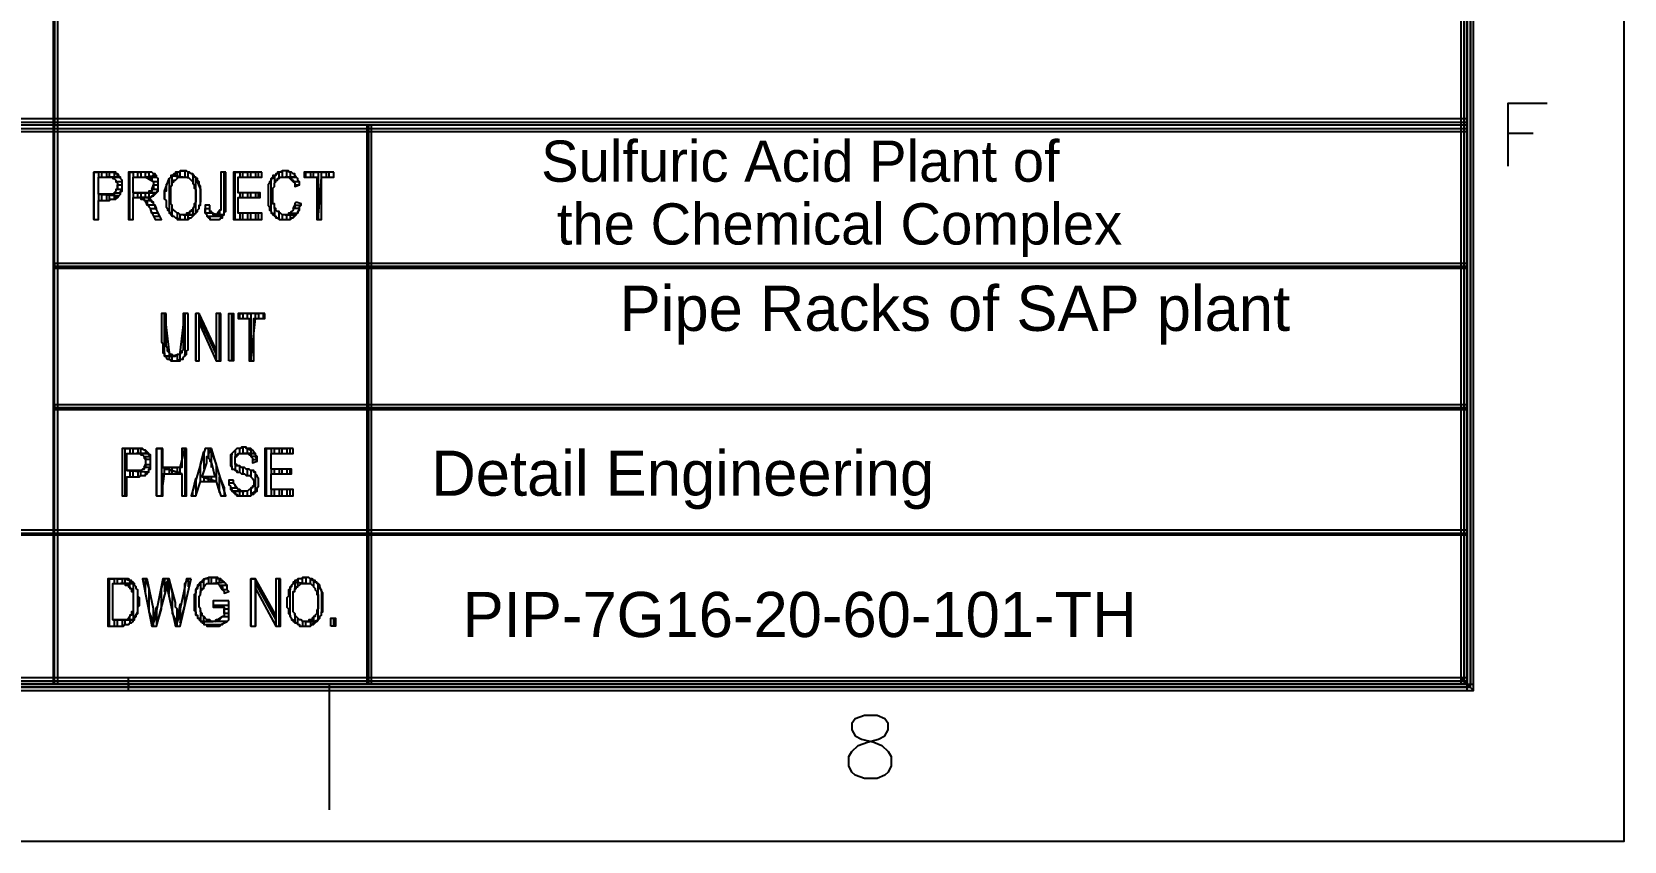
# Model space of a CAD drawing. Extents: x 0 to 594, y 0 to 420.
# Drawn here: x 492.5 to 594, y 0 to 51.5 of the extents above; entities that cross this region are included whole.
import ezdxf

# ---------------------------------------------------------------- set-up
doc = ezdxf.new("R2010")
doc.units = 0
doc.styles.add('HTX1', font='O8116901', dxfattribs={"width": 1.02})

msp = doc.modelspace()

# ---------------------------------------------------------------- linework, layer by layer
at = {"layer": 'GT_1', "flags": 128}
for points in [[(0, 0), (594, 0), (594, 420), (0, 420), (0, 0)], [(25, 10), (584, 10), (584, 85), (404, 85), (404, 410), (25, 410), (25, 10)], [(583.6, 10.4), (584.4, 9.6), (584.4, 410.4), (583.6, 409.6), (583.6, 10.4)], [(584.2, 9.8), (584.2, 410.2), (584, 410), (584, 10), (583.8, 10.2), (583.8, 409.8)], [(584.4, 97.3), (583.6, 97.3), (583.6, 10), (584.4, 10), (584.4, 97.3)], [(583.8, 97.3), (583.8, 10), (584, 10), (584, 97.3), (584.2, 97.3), (584.2, 10)], [(494.2, 65), (493.9, 65), (493.9, 45.6), (494.2, 45.6), (494.2, 65)], [(494, 65), (494, 45.6)], [(586.6, 43), (586.6, 47), (589.1, 47)], [(584, 45.2), (584, 46), (404, 46), (404, 45.2), (584, 45.2)], [(404, 45.4), (584, 45.4), (584, 45.6), (404, 45.6), (404, 45.8), (584, 45.8)], [(493.9, 10), (494.2, 10), (494.2, 45.6), (493.9, 45.6), (493.9, 10)], [(494, 10), (494, 45.6)], [(514.2, 45.6), (513.9, 45.6), (513.9, 10), (514.2, 10), (514.2, 45.6)], [(514, 45.6), (514, 10)], [(586.6, 45.1), (588.2, 45.1)], [(502.2, 42.7), (502.2, 42.7), (502.1, 42.7), (502, 42.7), (502, 42.7), (501.9, 42.6), (501.8, 42.6), (501.8, 42.6), (501.7, 42.6), (501.7, 42.5), (501.6, 42.5), (501.6, 42.5), (501.5, 42.4), (501.4, 42.4), (502.2, 42.3), (502.2, 42.3), (502.3, 42.3), (502.4, 42.3), (502.4, 42.3), (502.5, 42.3), (502.6, 42.2), (502.6, 42.2), (502.7, 42.1), (502.7, 42.1), (502.8, 42), (502.8, 42), (502.8, 41.9), (502.9, 41.8), (502.9, 41.8), (502.9, 41.7), (502.9, 41.6), (503, 41.5), (503, 41.5), (503, 41.4), (503, 41.3), (503, 41.2), (503, 41.1), (503, 41), (503, 41), (503, 40.9), (503, 40.8), (503, 40.7), (502.9, 40.6), (502.9, 40.5), (502.9, 40.5), (502.9, 40.4), (502.8, 40.3), (502.8, 40.3), (502.8, 40.2), (502.8, 40.2), (502.7, 40.2), (502.7, 40.1), (502.6, 40.1), (502.6, 40), (502.5, 40), (502.4, 40), (502.4, 39.9), (502.3, 39.9), (502.2, 39.9), (502.2, 39.9), (502.9, 39.9), (503, 40), (503, 40), (503.1, 40.1), (503.1, 40.2), (503.1, 40.2), (503.2, 40.3), (503.2, 40.4), (503.2, 40.5), (503.3, 40.5), (503.3, 40.6), (503.3, 40.7), (503.3, 40.8), (503.3, 40.9), (503.3, 40.9), (503.3, 41), (503.3, 41.1), (503.3, 41.2), (503.3, 41.3), (503.3, 41.4), (503.3, 41.5), (503.3, 41.5), (503.3, 41.6), (503.3, 41.7), (503.2, 41.8), (503.2, 41.9), (503.2, 41.9), (503.2, 41.9), (503.2, 42), (503.1, 42.1), (503.1, 42.2), (503, 42.2), (503, 42.3), (502.9, 42.3), (502.9, 42.4), (502.8, 42.4), (502.8, 42.5), (502.8, 42.5), (502.7, 42.5), (502.6, 42.6), (502.6, 42.6), (502.5, 42.6), (502.5, 42.6), (502.4, 42.7), (502.3, 42.7), (502.3, 42.7), (502.2, 42.7)], [(501.5, 42.4), (501.5, 42.4), (501.8, 42.6), (501.8, 42.4), (502, 42.3), (502, 42.7), (502.3, 42.7), (502.3, 42.3)], [(508.7, 42.7), (508.6, 42.7), (508.5, 42.7), (508.5, 42.7), (508.4, 42.6), (508.4, 42.6), (508.3, 42.6), (508.2, 42.6), (508.2, 42.5), (508.1, 42.5), (508.1, 42.4), (508, 42.4), (507.9, 42.4), (507.9, 42.3), (507.9, 42.2), (507.8, 42.2), (507.8, 42.1), (507.7, 42), (507.7, 42), (507.7, 41.9), (507.7, 41.9), (507.6, 41.8), (507.6, 41.7), (507.6, 41.7), (507.6, 41.6), (507.6, 41.5), (507.6, 41.4), (507.6, 41.3), (507.6, 41.2), (507.6, 41.1), (507.6, 41.1), (507.6, 41), (507.6, 40.9), (507.6, 40.8), (507.6, 40.7), (507.6, 40.7), (507.6, 40.6), (507.6, 40.5), (507.7, 40.4), (507.7, 40.3), (507.7, 40.3), (507.7, 40.2), (507.8, 40.1), (507.8, 40), (507.9, 40), (507.9, 39.9), (508, 39.9), (508, 39.8), (508.1, 39.8), (508.1, 39.7), (508.2, 39.7), (508.2, 39.7), (508.3, 39.6), (508.3, 39.6), (508.4, 39.6), (508.5, 39.6), (508.5, 39.6), (508.6, 39.6), (508.7, 39.6), (508.7, 39.6), (508.8, 39.6), (508.9, 39.6), (508.9, 39.6), (509, 39.6), (509, 39.6), (509.1, 39.7), (509.2, 39.7), (509.2, 39.7), (509.3, 39.8), (509.3, 39.8), (509.4, 39.9), (508.7, 39.9), (508.6, 39.9), (508.6, 39.9), (508.5, 39.9), (508.4, 40), (508.4, 40), (508.3, 40), (508.3, 40.1), (508.2, 40.1), (508.2, 40.1), (508.1, 40.2), (508.1, 40.3), (508, 40.3), (508, 40.4), (508, 40.5), (508, 40.5), (508, 40.6), (507.9, 40.6), (507.9, 40.7), (507.9, 40.8), (507.9, 40.9), (507.9, 41), (507.9, 41.1), (507.9, 41.1), (507.9, 41.2), (507.9, 41.3), (507.9, 41.4), (507.9, 41.5), (507.9, 41.6), (507.9, 41.6), (508, 41.7), (508, 41.8), (508, 41.9), (508, 41.9), (508.1, 42), (508.1, 42.1), (508.2, 42.1), (508.2, 42.2), (508.2, 42.2), (508.3, 42.2), (508.4, 42.3), (508.4, 42.3), (508.5, 42.3), (508.5, 42.3), (508.6, 42.3), (508.7, 42.3), (509.4, 42.3), (509.3, 42.4), (509.3, 42.4), (509.3, 42.5), (509.2, 42.5), (509.1, 42.6), (509.1, 42.6), (509, 42.6), (509, 42.6), (508.9, 42.7), (508.8, 42.7), (508.8, 42.7), (508.7, 42.7)], [(508.3, 42.2), (508.3, 42.6), (508.5, 42.7), (508.5, 42.3)], [(508.8, 42.3), (508.8, 42.7), (509, 42.6), (509, 42.3)], [(496.5, 39.6), (496.5, 42.6), (496.8, 42.6), (496.8, 42.3)], [(497.4, 42.6), (496.5, 42.6), (496.5, 39.6), (496.8, 39.6), (496.8, 40.8), (497.4, 40.8), (497.5, 40.8), (497.5, 40.8), (497.6, 40.9), (497.7, 40.9), (497.8, 40.9), (497.8, 40.9), (497.9, 40.9), (497.9, 41), (498, 41), (498, 41), (498.1, 41.1), (498.1, 41.1), (498.1, 41.1), (496.8, 41.2), (496.8, 42.3), (497.4, 42.3), (498.2, 42.3), (498.1, 42.3), (498.1, 42.4), (498, 42.5), (498, 42.5), (497.9, 42.5), (497.9, 42.6), (497.8, 42.6), (497.7, 42.6), (497.7, 42.6), (497.7, 42.6), (497.6, 42.6), (497.5, 42.6), (497.5, 42.6), (497.4, 42.6)], [(498.2, 42.3), (497.4, 42.3), (497.4, 42.3), (497.5, 42.3), (497.6, 42.3), (497.7, 42.3), (497.7, 42.2), (497.8, 42.2), (497.8, 42.2), (497.9, 42.1), (497.9, 42.1), (497.9, 42), (498, 41.9), (498, 41.8), (498, 41.7), (498, 41.7), (498, 41.6), (498, 41.5), (497.9, 41.5), (497.9, 41.4), (497.8, 41.3), (497.8, 41.3), (497.8, 41.3), (497.7, 41.2), (497.6, 41.2), (497.6, 41.2), (497.5, 41.2), (497.4, 41.2), (496.8, 41.2), (498.1, 41.1), (498.2, 41.2), (498.2, 41.3), (498.2, 41.4), (498.3, 41.4), (498.3, 41.5), (498.3, 41.6), (498.3, 41.7), (498.3, 41.8), (498.3, 41.8), (498.3, 41.9), (498.3, 42), (498.3, 42.1), (498.2, 42.2), (498.2, 42.2), (498.2, 42.3)], [(497, 42.3), (497, 42.6), (497.3, 42.6), (497.3, 42.3)], [(497.5, 42.3), (497.5, 42.6), (497.8, 42.6), (497.8, 42.3)], [(497.8, 41.3), (498.2, 41.3), (498.3, 41.5), (498, 41.5), (498, 41.8), (498.3, 41.8), (498.3, 42), (497.9, 42)], [(498, 42.3), (498, 42.5)], [(499.8, 42.6), (498.7, 42.6), (498.7, 39.6), (499, 39.6), (499, 41), (499.4, 41), (500, 41), (500, 41), (500.1, 41), (500.1, 41), (500.2, 41.1), (500.3, 41.1), (500.3, 41.1), (500.4, 41.2), (500.4, 41.2), (500.5, 41.3), (500.5, 41.3), (499, 41.3), (499, 42.3), (499.8, 42.3), (500.5, 42.4), (500.4, 42.4), (500.4, 42.5), (500.3, 42.5), (500.3, 42.5), (500.2, 42.6), (500.2, 42.6), (500.1, 42.6), (500.1, 42.6), (500, 42.6), (499.9, 42.6), (499.9, 42.6), (499.8, 42.6)], [(498.8, 39.6), (498.8, 42.6), (499, 42.6), (499, 42.3)], [(500.5, 42.4), (499.8, 42.3), (499.8, 42.3), (499.9, 42.3), (500, 42.3), (500, 42.3), (500.1, 42.2), (500.1, 42.2), (500.2, 42.2), (500.2, 42.1), (500.3, 42), (500.3, 42), (500.3, 41.9), (500.3, 41.8), (500.3, 41.8), (500.3, 41.7), (500.3, 41.6), (500.2, 41.5), (500.2, 41.5), (500.2, 41.4), (500.1, 41.4), (500.1, 41.4), (500, 41.4), (500, 41.3), (499.9, 41.3), (499.9, 41.3), (499.8, 41.3), (499.7, 41.3), (499, 41.3), (500.5, 41.3), (500.5, 41.3), (500.6, 41.4), (500.6, 41.5), (500.6, 41.6), (500.6, 41.6), (500.6, 41.7), (500.6, 41.8), (500.6, 41.9), (500.6, 41.9), (500.6, 42), (500.6, 42.1), (500.6, 42.2), (500.5, 42.3), (500.5, 42.3), (500.5, 42.4)], [(499.3, 42.3), (499.3, 42.6), (499.5, 42.6), (499.5, 42.3)], [(499.8, 42.3), (499.8, 42.6), (500, 42.6), (500, 42.3)], [(499.8, 41.3), (500.5, 41.3), (500.6, 41.5), (500.2, 41.5), (500.3, 41.8), (500.6, 41.8), (500.6, 42), (500.3, 42), (499.8, 42.3), (500.5, 42.3)], [(500.3, 42.3), (500.3, 42.5)], [(501.4, 42.4), (501.4, 42.3), (501.4, 42.3), (501.3, 42.2), (501.3, 42.2), (501.3, 42.1), (501.2, 42), (501.2, 42), (501.2, 41.9), (501.1, 41.8), (501.1, 41.8), (501.1, 41.7), (501.1, 41.6), (501.1, 41.5), (501.1, 41.4), (501, 41.4), (501, 41.3), (501, 41.2), (501, 41.1), (501, 41.1), (501, 41), (501, 40.9), (501.1, 40.8), (501.1, 40.7), (501.1, 40.6), (501.1, 40.6), (501.1, 40.5), (501.1, 40.4), (501.2, 40.3), (501.2, 40.3), (501.2, 40.2), (501.2, 40.2), (501.3, 40.1), (501.3, 40), (501.4, 40), (501.4, 39.9), (501.5, 39.9), (501.5, 39.8), (501.6, 39.8), (501.6, 39.8), (501.7, 39.7), (501.7, 39.7), (501.8, 39.7), (501.8, 39.6), (501.9, 39.6), (502, 39.6), (502, 39.6), (502.1, 39.6), (502.2, 39.6), (502.3, 39.6), (502.3, 39.6), (502.4, 39.6), (502.5, 39.6), (502.5, 39.6), (502.6, 39.7), (502.6, 39.7), (502.7, 39.7), (502.8, 39.8), (502.8, 39.8), (502.8, 39.8), (502.9, 39.9), (502.9, 39.9), (502.2, 39.9), (502.1, 39.9), (502, 39.9), (502, 39.9), (501.9, 40), (501.9, 40), (501.8, 40), (501.7, 40.1), (501.7, 40.1), (501.6, 40.2), (501.6, 40.2), (501.6, 40.2), (501.5, 40.3), (501.5, 40.4), (501.5, 40.4), (501.5, 40.5), (501.4, 40.6), (501.4, 40.6), (501.4, 40.7), (501.4, 40.8), (501.4, 40.9), (501.4, 41), (501.4, 41.1), (501.4, 41.2), (501.4, 41.3), (501.4, 41.4), (501.4, 41.4), (501.4, 41.5), (501.4, 41.6), (501.4, 41.7), (501.5, 41.8), (501.5, 41.8), (501.5, 41.9), (501.5, 41.9), (501.6, 42), (501.6, 42), (501.6, 42.1), (501.7, 42.1), (501.8, 42.2), (501.8, 42.2), (501.9, 42.3), (501.9, 42.3), (502, 42.3), (502.1, 42.3), (502.1, 42.3), (502.2, 42.3), (501.4, 42.4)], [(501, 40.9), (501, 41.4), (501.3, 42.2), (501.3, 40.1), (501.5, 39.8), (501.5, 40.3)], [(501.5, 41.9), (501.5, 42.4), (501.8, 42.4), (501.8, 42.2)], [(502, 42.3), (502, 42.3)], [(502.5, 42.2), (502.5, 42.6), (502.8, 42.5), (502.8, 42)], [(502.8, 40.3), (502.8, 39.9), (503, 40), (503, 42.2), (503.3, 41.5), (503.3, 40.7)], [(504.9, 42.6), (504.6, 42.6), (504.6, 40.6), (504.6, 40.5), (504.6, 40.4), (504.6, 40.3), (504.6, 40.2), (504.5, 40.2), (504.5, 40.1), (504.5, 40), (504.4, 40), (504.4, 40), (504.4, 40), (504.3, 39.9), (504.2, 39.9), (504.8, 39.9), (504.8, 40), (504.8, 40), (504.8, 40.1), (504.9, 40.1), (504.9, 40.2), (504.9, 40.3), (504.9, 40.4), (504.9, 40.5), (504.9, 40.6), (504.9, 42.6)], [(504.3, 39.9), (504.3, 39.9), (504.5, 40.2), (504.5, 39.9), (504.8, 39.9), (504.8, 42.6)], [(507.2, 42.6), (505.4, 42.6), (505.4, 39.6), (507.2, 39.6), (507.2, 40), (505.7, 40), (505.7, 41), (507.1, 41), (507.1, 41.3), (505.7, 41.3), (505.7, 42.3), (507.2, 42.3), (507.2, 42.6)], [(505.5, 39.6), (505.5, 42.6), (505.8, 42.6), (505.8, 42.3)], [(506, 42.3), (506, 42.6), (506.3, 42.6), (506.3, 42.3)], [(506.5, 42.3), (506.5, 42.6), (506.8, 42.6), (506.8, 42.3)], [(507, 42.3), (507, 42.6)], [(507.8, 40.1), (507.8, 42.2), (508, 42.4), (508, 41.9)], [(509.3, 41.8), (509.6, 41.8), (509.6, 42), (509.2, 42), (508.9, 42.3), (509.4, 42.3), (508.7, 42.3), (508.7, 42.3), (508.8, 42.3), (508.9, 42.3), (508.9, 42.3), (509, 42.3), (509, 42.2), (509.1, 42.2), (509.1, 42.1), (509.2, 42.1), (509.2, 42), (509.2, 42), (509.3, 41.9), (509.3, 41.8), (509.3, 41.7), (509.6, 41.8), (509.6, 41.8), (509.6, 41.9), (509.6, 42), (509.5, 42.1), (509.5, 42.2), (509.5, 42.2), (509.4, 42.3), (509.4, 42.3)], [(509.3, 42.3), (509.3, 42.4)], [(511.8, 42.6), (509.9, 42.6), (509.9, 42.3), (510.7, 42.3), (510.7, 39.6), (511, 39.6), (511, 42.3), (511.8, 42.3), (511.8, 42.6)], [(510, 42.3), (510, 42.6), (510.3, 42.6), (510.3, 42.3), (510.5, 42.3), (510.5, 42.6), (510.8, 42.6), (510.8, 39.6), (511, 42.3), (511, 42.6), (511.3, 42.6), (511.3, 42.3), (511.5, 42.3), (511.5, 42.6)], [(496.8, 41.2), (496.8, 40.8), (497, 40.8), (497, 41.2)], [(497.3, 41.2), (497.3, 40.8), (497.5, 40.8), (497.5, 41.2)], [(497.8, 41.2), (497.8, 40.9), (498, 41), (498, 41.1)], [(499, 41.3), (499, 41), (499.3, 41), (499.3, 41.3)], [(500, 41), (499.4, 41), (499.5, 41), (499.5, 40.9), (499.6, 40.9), (499.6, 40.9), (499.7, 40.9), (499.7, 40.9), (499.7, 40.8), (499.8, 40.8), (499.8, 40.7), (499.9, 40.7), (499.9, 40.6), (499.9, 40.5), (500, 40.5), (500, 40.4), (500.1, 40.3), (500.1, 40.2), (500.4, 39.6), (500.8, 39.6), (500.4, 40.4), (500.4, 40.5), (500.4, 40.5), (500.3, 40.6), (500.3, 40.7), (500.2, 40.7), (500.2, 40.8), (500.1, 40.8), (500.1, 40.9), (500.1, 40.9), (500, 40.9), (500, 41)], [(499.5, 41.3), (499.5, 41), (499.8, 41), (499.8, 41.3)], [(500.3, 39.8), (500.7, 39.8), (500.6, 40), (500.2, 40), (500.1, 40.3), (500.5, 40.3), (500.4, 40.5), (499.9, 40.5), (499.8, 40.8), (500.2, 40.8)], [(500, 41.3), (500, 41), (500.3, 41.1), (500.3, 41.3)], [(505.8, 41.3), (505.8, 41)], [(506, 41), (506, 41.3)], [(506.3, 41.3), (506.3, 41)], [(506.5, 41), (506.5, 41.3)], [(506.8, 41.3), (506.8, 41)], [(507, 41), (507, 41.3)], [(509.4, 40.7), (509.3, 40.6), (509.3, 40.5), (509.3, 40.4), (509.3, 40.3), (509.2, 40.3), (509.2, 40.2), (509.2, 40.2), (509.1, 40.1), (509.1, 40.1), (509, 40), (509, 40), (508.9, 40), (508.9, 39.9), (508.8, 39.9), (508.7, 39.9), (508.7, 39.9), (509.4, 39.9), (509.4, 39.9), (509.4, 40), (509.5, 40), (509.5, 40.1), (509.6, 40.2), (509.6, 40.2), (509.6, 40.3), (509.6, 40.4), (509.7, 40.5), (509.7, 40.6), (509.4, 40.7)], [(501.8, 40), (501.8, 39.7), (502, 39.6), (502, 39.9)], [(502.3, 39.9), (502.3, 39.6), (502.5, 39.6), (502.5, 39.9), (502.8, 39.9), (502.8, 39.8)], [(502.5, 39.9), (502.5, 40)], [(503.9, 40.5), (503.6, 40.5), (503.6, 40.4), (503.6, 40.3), (503.6, 40.2), (503.6, 40.1), (503.6, 40), (503.6, 40), (503.7, 39.9), (503.7, 39.9), (503.7, 39.8), (503.8, 39.7), (503.8, 39.7), (503.9, 39.7), (503.9, 39.6), (504, 39.6), (504.1, 39.6), (504.1, 39.6), (504.2, 39.6), (504.3, 39.6), (504.3, 39.6), (504.4, 39.6), (504.5, 39.6), (504.5, 39.6), (504.6, 39.7), (504.6, 39.7), (504.7, 39.7), (504.7, 39.8), (504.8, 39.9), (504.8, 39.9), (504.2, 39.9), (504.2, 39.9), (504.1, 39.9), (504.1, 40), (504, 40), (504, 40.1), (503.9, 40.1), (503.9, 40.2), (503.9, 40.2), (503.9, 40.3), (503.9, 40.4), (503.9, 40.5)], [(503.7, 39.8), (504.7, 39.8), (504, 40), (503.6, 40), (503.6, 40.3), (503.9, 40.3)], [(505.8, 40), (505.8, 39.6), (506, 39.6), (506, 40)], [(506.3, 40), (506.3, 39.6), (506.5, 39.6), (506.5, 40)], [(506.8, 40), (506.8, 39.6), (507, 39.6), (507, 40)], [(508, 40.3), (508, 39.8), (508.3, 39.6), (508.3, 40)], [(508.5, 39.9), (508.5, 39.6), (508.8, 39.6), (508.8, 39.9)], [(509, 40), (509.5, 40), (509.6, 40.3), (509.2, 40.3), (509.3, 40.5), (509.7, 40.5)], [(509, 39.9), (509, 39.6), (509.3, 39.8), (509.3, 39.9)], [(584, 36.5), (584, 36.8), (494, 36.8), (494, 36.5), (584, 36.5)], [(584, 36.6), (494, 36.6)], [(501.1, 33.6), (500.8, 33.6), (500.8, 31.9), (500.8, 31.8), (500.9, 31.7), (500.9, 31.6), (500.9, 31.5), (500.9, 31.4), (500.9, 31.3), (500.9, 31.3), (500.9, 31.2), (500.9, 31.1), (501, 31.1), (501, 31), (501, 30.9), (501.7, 30.9), (501.6, 30.9), (501.6, 30.9), (501.5, 31), (501.4, 31), (501.4, 31), (501.4, 31), (501.3, 31.1), (501.3, 31.1), (501.2, 31.2), (501.2, 31.3), (501.2, 31.3), (501.2, 31.4), (501.2, 31.4), (501.1, 31.5), (501.1, 31.6), (501.1, 31.7), (501.1, 31.8), (501.1, 31.9), (501.1, 33.6)], [(501, 30.9), (501, 30.9), (501.3, 30.9), (501.3, 30.7), (501.5, 30.6), (501.5, 30.9), (501.8, 31), (501.8, 30.6), (502, 30.7), (502, 31.1), (502.3, 33.6), (502.3, 30.9)], [(502.5, 33.6), (502.2, 33.6), (502.2, 31.9), (502.2, 31.8), (502.2, 31.7), (502.2, 31.6), (502.2, 31.5), (502.2, 31.4), (502.2, 31.4), (502.2, 31.3), (502.1, 31.2), (502.1, 31.2), (502.1, 31.1), (502, 31.1), (502, 31), (502, 31), (501.9, 31), (501.9, 31), (501.8, 31), (501.7, 30.9), (501.7, 30.9), (501, 30.9), (501.1, 30.9), (501.1, 30.8), (501.1, 30.8), (501.2, 30.7), (501.2, 30.7), (501.3, 30.7), (501.3, 30.7), (501.4, 30.6), (501.4, 30.6), (501.5, 30.6), (501.5, 30.6), (501.6, 30.6), (501.7, 30.6), (501.7, 30.6), (501.8, 30.6), (501.9, 30.6), (501.9, 30.6), (502, 30.6), (502, 30.7), (502.1, 30.7), (502.1, 30.7), (502.2, 30.7), (502.2, 30.8), (502.3, 30.9), (502.3, 30.9), (502.3, 31), (502.4, 31), (502.4, 31.1), (502.4, 31.2), (502.4, 31.2), (502.5, 31.3), (502.5, 31.4), (502.5, 31.4), (502.5, 31.5), (502.5, 31.6), (502.5, 31.7), (502.5, 31.8), (502.5, 31.9), (502.5, 33.6)], [(501, 30.9), (501, 33.6), (501.3, 31.1), (501.3, 30.9), (501.5, 30.9), (501.5, 31)], [(503, 30.6), (503, 33.6)], [(503.2, 33.6), (503, 33.6), (503, 30.6), (503.2, 30.6), (503.2, 33), (503.2, 33.6)], [(503.2, 33.6), (503.2, 33), (504.3, 30.6), (504.3, 31.3), (503.2, 33.6)], [(504.6, 33.6), (504.3, 33.6), (504.3, 31.3), (504.3, 30.6), (504.6, 30.6), (504.6, 33.6)], [(504.5, 30.6), (504.5, 33.6)], [(505.1, 30.6), (505.1, 33.6), (505.4, 33.6), (505.4, 30.6), (505.1, 30.6)], [(505.3, 30.6), (505.3, 33.6)], [(507.4, 33.6), (505.7, 33.6), (505.7, 33.3), (506.4, 33.3), (506.4, 30.6), (506.7, 30.6), (506.7, 33.3), (507.4, 33.3), (507.4, 33.6)], [(505.8, 33.3), (505.8, 33.6), (506, 33.6), (506, 33.3), (506.3, 33.3), (506.3, 33.6), (506.5, 33.6), (506.5, 30.6), (506.8, 33.3), (506.8, 33.6), (507, 33.6), (507, 33.3), (507.3, 33.3), (507.3, 33.6)], [(503.2, 33.3), (504.3, 31)], [(584, 27.5), (584, 27.8), (494, 27.8), (494, 27.5), (584, 27.5)], [(584, 27.6), (494, 27.6)], [(499.2, 25), (498.3, 25), (498.3, 22), (498.6, 22), (498.6, 23.2), (499.2, 23.2), (499.3, 23.2), (499.4, 23.2), (499.4, 23.2), (499.5, 23.3), (499.6, 23.3), (499.7, 23.3), (499.7, 23.3), (499.8, 23.3), (499.8, 23.4), (499.9, 23.4), (499.9, 23.5), (499.9, 23.5), (500, 23.5), (498.6, 23.6), (498.6, 24.7), (499.2, 24.7), (500, 24.7), (500, 24.7), (499.9, 24.8), (499.9, 24.8), (499.8, 24.9), (499.8, 24.9), (499.7, 24.9), (499.6, 25), (499.6, 25), (499.5, 25), (499.5, 25), (499.4, 25), (499.4, 25), (499.3, 25), (499.2, 25)], [(498.5, 22), (498.5, 25), (498.8, 25), (498.8, 24.7)], [(500, 24.7), (499.2, 24.7), (499.3, 24.7), (499.4, 24.7), (499.4, 24.7), (499.5, 24.6), (499.5, 24.6), (499.6, 24.6), (499.6, 24.6), (499.7, 24.5), (499.7, 24.5), (499.7, 24.4), (499.8, 24.4), (499.8, 24.3), (499.8, 24.2), (499.8, 24.1), (499.8, 24.1), (499.8, 24), (499.8, 23.9), (499.8, 23.8), (499.7, 23.8), (499.7, 23.7), (499.6, 23.7), (499.6, 23.7), (499.5, 23.6), (499.5, 23.6), (499.4, 23.6), (499.3, 23.6), (499.2, 23.6), (498.6, 23.6), (500, 23.5), (500, 23.6), (500, 23.7), (500.1, 23.7), (500.1, 23.8), (500.1, 23.9), (500.1, 24), (500.1, 24.1), (500.1, 24.1), (500.1, 24.2), (500.1, 24.2), (500.1, 24.3), (500.1, 24.4), (500.1, 24.5), (500.1, 24.6), (500, 24.6), (500, 24.7)], [(499, 24.7), (499, 25), (499.3, 25), (499.3, 24.7)], [(499.5, 24.7), (499.5, 25), (499.8, 24.9), (499.8, 24.7)], [(500.1, 23.8), (499.7, 23.8), (499.8, 24), (500.1, 24), (500.1, 24.3), (499.8, 24.3), (499.7, 24.5), (500.1, 24.5)], [(500.5, 22), (500.5, 25), (500.8, 25), (500.8, 22), (501, 23.4), (501, 23.7), (501.3, 23.7), (501.3, 23.4), (501.5, 23.4), (501.5, 23.6), (501.8, 23.5), (501.8, 23.4), (502, 23.4), (502, 23.5)], [(500.9, 25), (500.5, 25), (500.5, 22), (500.9, 22), (500.9, 23.4), (502.1, 23.4), (500.9, 23.8), (500.9, 25)], [(502.4, 25), (502.1, 25), (502.1, 23.8), (500.9, 23.8), (502.1, 23.4), (502.1, 22), (502.4, 22), (502.4, 25)], [(501, 23.7), (501, 23.8), (501.3, 23.8), (501.3, 23.7), (501.5, 23.6), (501.5, 23.8), (501.8, 23.8), (501.8, 23.5), (502, 23.5), (502, 23.8), (502.3, 25), (502.3, 22)], [(504, 25), (503.6, 25), (502.7, 22), (503, 22), (503.3, 22.9), (504.3, 22.9), (503.4, 23.2), (503.7, 24.1), (503.7, 24.1), (503.7, 24.2), (503.7, 24.3), (503.7, 24.4), (503.7, 24.5), (503.8, 24.5), (503.8, 24.6), (503.8, 24.7), (504, 25)], [(502.8, 22), (502.8, 22.3), (503, 23.1), (503, 22), (503.3, 22.9), (503.3, 24), (503.5, 24.8), (503.5, 23.7)], [(504, 25), (503.8, 24.7), (503.8, 24.6), (503.8, 24.6), (503.8, 24.5), (503.8, 24.4), (503.9, 24.3), (503.9, 24.3), (503.9, 24.2), (504, 24.1), (504.2, 23.2), (503.4, 23.2), (504.3, 22.9), (504.6, 22), (504.9, 22), (504, 25)], [(503.8, 24.7), (503.8, 25)], [(503.8, 24.7), (503.8, 24.6)], [(504, 23.8), (504, 24.8), (504.3, 24), (504.3, 22.9), (504.5, 22.2), (504.5, 23.2), (504.8, 22.5), (504.8, 22)], [(506, 25.1), (506, 25.1), (505.9, 25.1), (505.8, 25), (505.8, 25), (505.7, 25), (505.6, 25), (505.6, 25), (505.5, 24.9), (505.5, 24.9), (505.4, 24.8), (505.4, 24.8), (505.3, 24.7), (505.3, 24.7), (505.3, 24.6), (505.2, 24.6), (505.2, 24.5), (505.2, 24.4), (505.2, 24.3), (505.2, 24.2), (505.2, 24.2), (505.2, 24.1), (505.2, 24), (505.2, 23.9), (505.3, 23.9), (505.3, 23.8), (505.3, 23.7), (505.4, 23.7), (505.5, 23.6), (505.5, 23.6), (505.5, 23.6), (505.6, 23.6), (505.6, 23.5), (505.7, 23.5), (505.7, 23.5), (505.8, 23.5), (505.9, 23.4), (506, 23.4), (506, 23.4), (506.1, 23.4), (506.2, 23.3), (506.3, 23.3), (506.3, 23.3), (506.4, 23.3), (506.4, 23.3), (506.5, 23.2), (506.5, 23.2), (506.6, 23.1), (506.6, 23.1), (506.7, 23), (506.7, 22.9), (506.7, 22.8), (506.7, 22.8), (506.7, 22.7), (506.7, 22.6), (506.6, 22.6), (506.6, 22.5), (506.5, 22.5), (506.5, 22.4), (506.4, 22.4), (506.4, 22.4), (506.3, 22.3), (506.2, 22.3), (506.2, 22.3), (506.1, 22.3), (505.3, 22.3), (505.3, 22.3), (505.4, 22.2), (505.4, 22.2), (505.5, 22.1), (505.6, 22.1), (505.6, 22.1), (505.6, 22), (505.7, 22), (505.8, 22), (505.8, 22), (505.9, 22), (506, 22), (506, 22), (506.1, 22), (506.2, 22), (506.3, 22), (506.3, 22), (506.4, 22), (506.5, 22), (506.5, 22), (506.6, 22.1), (506.6, 22.1), (506.7, 22.1), (506.7, 22.2), (506.8, 22.2), (506.8, 22.3), (506.9, 22.3), (506.9, 22.4), (506.9, 22.5), (506.9, 22.5), (507, 22.6), (507, 22.7), (507, 22.8), (507, 22.9), (507, 22.9), (507, 23), (507, 23.1), (507, 23.1), (506.9, 23.2), (506.9, 23.3), (506.9, 23.3), (506.8, 23.4), (506.8, 23.5), (506.7, 23.5), (506.7, 23.6), (506.6, 23.6), (506.5, 23.6), (506.5, 23.6), (506.4, 23.7), (506.4, 23.7), (506.3, 23.7), (506.2, 23.7), (506.1, 23.8), (506.1, 23.8), (506, 23.8), (505.9, 23.8), (505.8, 23.9), (505.8, 23.9), (505.7, 23.9), (505.6, 23.9), (505.6, 24), (505.6, 24), (505.5, 24), (505.5, 24.1), (505.5, 24.2), (505.5, 24.3), (505.5, 24.3), (505.5, 24.4), (505.5, 24.5), (505.6, 24.5), (505.6, 24.6), (505.6, 24.6), (505.7, 24.6), (505.7, 24.7), (505.8, 24.7), (505.9, 24.7), (506, 24.7), (506, 24.7), (506.8, 24.7), (506.7, 24.8), (506.7, 24.8), (506.6, 24.9), (506.6, 24.9), (506.5, 25), (506.4, 25), (506.4, 25), (506.3, 25), (506.2, 25), (506.2, 25.1), (506.1, 25.1), (506, 25.1)], [(505.3, 23.8), (505.3, 24.7), (505.5, 24.9), (505.5, 24.5)], [(505.8, 24.7), (505.8, 25), (506, 25.1), (506, 24.7)], [(506.8, 24.7), (506, 24.7), (506.1, 24.7), (506.2, 24.7), (506.2, 24.7), (506.3, 24.7), (506.4, 24.6), (506.4, 24.6), (506.5, 24.6), (506.5, 24.5), (506.5, 24.5), (506.6, 24.4), (506.6, 24.3), (506.6, 24.2), (506.6, 24.1), (506.9, 24.2), (506.9, 24.3), (506.9, 24.3), (506.9, 24.4), (506.9, 24.5), (506.8, 24.6), (506.8, 24.6), (506.8, 24.7), (506.8, 24.7)], [(506.3, 24.7), (506.3, 25), (506.5, 24.9), (506.5, 24.7)], [(506.6, 24.3), (506.9, 24.3), (506.8, 24.5), (506.5, 24.5)], [(509.2, 25), (507.4, 25), (507.4, 22), (509.2, 22), (509.2, 22.4), (507.8, 22.4), (507.8, 23.4), (509.1, 23.4), (509.1, 23.7), (507.8, 23.7), (507.8, 24.7), (509.2, 24.7), (509.2, 25)], [(507.5, 22), (507.5, 25), (507.8, 25), (507.8, 24.7)], [(508, 24.7), (508, 25), (508.3, 25), (508.3, 24.7)], [(508.5, 24.7), (508.5, 25), (508.8, 25), (508.8, 24.7)], [(509, 24.7), (509, 25)], [(498.8, 23.6), (498.8, 23.2), (499, 23.2), (499, 23.6)], [(499.3, 23.6), (499.3, 23.2), (499.5, 23.3), (499.5, 23.6)], [(499.8, 23.5), (499.8, 23.4)], [(505.5, 24), (505.5, 23.6)], [(505.8, 23.5), (505.8, 23.9)], [(506, 23.8), (506, 23.4)], [(506.3, 23.3), (506.3, 23.7)], [(506.5, 23.6), (506.5, 23.2)], [(506.5, 22.5), (506.5, 22.1), (506.8, 22.3), (506.8, 23.4)], [(507.8, 23.7), (507.8, 23.4)], [(508, 23.4), (508, 23.7)], [(508.3, 23.7), (508.3, 23.4)], [(508.5, 23.4), (508.5, 23.7)], [(508.8, 23.7), (508.8, 23.4)], [(509, 23.4), (509, 23.7)], [(503.5, 23.2), (503.5, 22.9), (503.8, 22.9), (503.8, 23.1)], [(503.5, 23.2), (503.5, 23.2)], [(503.8, 23.2), (503.8, 23.1), (504, 23), (504, 23.2)], [(504, 23), (504, 22.9)], [(505.4, 23), (505.1, 23), (505.1, 22.9), (505.1, 22.8), (505.1, 22.7), (505.1, 22.7), (505.2, 22.6), (505.2, 22.5), (505.2, 22.4), (505.3, 22.4), (505.3, 22.3), (506.1, 22.3), (506, 22.3), (506, 22.3), (505.9, 22.3), (505.8, 22.4), (505.8, 22.4), (505.7, 22.4), (505.7, 22.4), (505.6, 22.5), (505.6, 22.5), (505.5, 22.6), (505.5, 22.6), (505.5, 22.7), (505.4, 22.8), (505.4, 22.8), (505.4, 22.9), (505.4, 23)], [(505.2, 22.5), (505.6, 22.5), (505.4, 22.8), (505.1, 22.8)], [(507.8, 22.4), (507.8, 22), (508, 22), (508, 22.4)], [(508.3, 22.4), (508.3, 22), (508.5, 22), (508.5, 22.4)], [(508.8, 22.4), (508.8, 22), (509, 22), (509, 22.4)], [(505.5, 22.3), (505.5, 22.1), (505.8, 22), (505.8, 22.3)], [(506, 22.3), (506, 22), (506.3, 22), (506.3, 22.3)], [(584, 19.5), (584, 19.8), (404, 19.8), (404, 19.5), (584, 19.5)], [(584, 19.6), (404, 19.6)], [(498.2, 16.7), (497.4, 16.7), (497.4, 13.7), (498.2, 13.7), (498.3, 13.7), (498.4, 13.7), (498.4, 13.7), (498.5, 13.8), (498.6, 13.8), (498.6, 13.8), (498.7, 13.8), (498.7, 13.8), (498.8, 13.9), (498.9, 13.9), (498.9, 13.9), (499, 14), (499, 14), (499, 14.1), (497.7, 14.1), (497.7, 16.4), (498.2, 16.4), (499, 16.4), (499, 16.5), (498.9, 16.5), (498.9, 16.6), (498.8, 16.6), (498.8, 16.6), (498.7, 16.7), (498.6, 16.7), (498.6, 16.7), (498.6, 16.7), (498.5, 16.7), (498.4, 16.7), (498.4, 16.7), (498.3, 16.7), (498.2, 16.7)], [(497.5, 13.7), (497.5, 16.7), (497.8, 16.7), (497.8, 16.4)], [(499, 16.4), (498.2, 16.4), (498.3, 16.4), (498.4, 16.4), (498.5, 16.4), (498.5, 16.3), (498.6, 16.3), (498.6, 16.3), (498.6, 16.3), (498.7, 16.3), (498.7, 16.2), (498.8, 16.2), (498.8, 16.1), (498.9, 16.1), (498.9, 16), (498.9, 15.9), (499, 15.9), (499, 15.8), (499, 15.7), (499, 15.6), (499, 15.5), (499, 15.5), (499, 15.4), (499, 15.3), (499, 15.2), (499, 15.1), (499, 15), (499, 14.9), (499, 14.8), (499, 14.7), (499, 14.7), (499, 14.6), (498.9, 14.6), (498.9, 14.5), (498.9, 14.4), (498.8, 14.4), (498.8, 14.3), (498.8, 14.3), (498.7, 14.2), (498.7, 14.2), (498.6, 14.1), (498.6, 14.1), (498.5, 14.1), (498.4, 14.1), (498.4, 14.1), (498.3, 14.1), (498.2, 14.1), (497.7, 14.1), (499, 14.1), (499.1, 14.1), (499.1, 14.2), (499.2, 14.3), (499.2, 14.3), (499.2, 14.4), (499.3, 14.5), (499.3, 14.6), (499.3, 14.6), (499.3, 14.7), (499.3, 14.7), (499.3, 14.8), (499.3, 14.9), (499.4, 15), (499.4, 15.1), (499.4, 15.2), (499.4, 15.2), (499.4, 15.3), (499.4, 15.4), (499.4, 15.5), (499.3, 15.6), (499.3, 15.7), (499.3, 15.7), (499.3, 15.8), (499.3, 15.9), (499.3, 16), (499.3, 16), (499.2, 16.1), (499.2, 16.2), (499.2, 16.2), (499.1, 16.3), (499.1, 16.4), (499, 16.4)], [(498, 16.4), (498, 16.7), (498.3, 16.7), (498.3, 16.4)], [(498.3, 16.4), (498.3, 16.4), (498.5, 16.4), (498.5, 16.3)], [(498.5, 16.4), (498.5, 16.7), (498.8, 16.6), (498.8, 16.4)], [(498.8, 16.2), (498.8, 16.4), (499, 16.4), (499, 14.1), (499.3, 14.6), (499.3, 15.9)], [(499.9, 16.7), (499.6, 16.7), (500.2, 13.7), (500.4, 14.2), (500.4, 14.2), (500.4, 14.3), (500.3, 14.4), (500.3, 14.4), (500.3, 14.5), (500.3, 14.6), (500.3, 14.7), (500.3, 14.8), (499.9, 16.7)], [(499.8, 15.8), (499.8, 16.7), (500, 16.1), (500, 14.6), (500.3, 13.9), (500.3, 14.7)], [(500.3, 13.7), (500.3, 13.9), (500.5, 14.9), (500.5, 13.7), (500.8, 14.8), (500.8, 16.1), (501, 16.7), (501, 15.9), (501.3, 16.6), (501.3, 16.7), (500.9, 16.7), (500.5, 14.7), (500.5, 14.7), (500.5, 14.6), (500.5, 14.6), (500.4, 14.5), (500.4, 14.4), (500.4, 14.3), (500.4, 14.2), (500.2, 13.7), (500.5, 13.7), (501.1, 16), (501.1, 16), (501.1, 16.1), (501.1, 16.2), (501.1, 16.3), (501.1, 16.4), (501.3, 16.7)], [(501.3, 16.7), (501.1, 16.4), (501.1, 16.3), (501.2, 16.2), (501.2, 16.1), (501.2, 16), (501.7, 13.7), (501.9, 14.2), (501.8, 14.2), (501.8, 14.3), (501.8, 14.4), (501.8, 14.5), (501.8, 14.5), (501.8, 14.6), (501.8, 14.7), (501.8, 14.8), (501.7, 14.9), (501.7, 15), (501.7, 15), (501.7, 15.1), (501.7, 15.2), (501.3, 16.7)], [(501.3, 15.7), (501.3, 16.6), (501.5, 15.8), (501.5, 14.5), (501.8, 13.9), (501.8, 14.6)], [(502.7, 16.7), (502.4, 16.7), (502, 14.8), (502, 14.7), (501.9, 14.6), (501.9, 14.5), (501.9, 14.5), (501.9, 14.4), (501.9, 14.3), (501.9, 14.2), (501.9, 14.2), (501.7, 13.7), (502, 13.7), (502.7, 16.7)], [(501.8, 13.7), (501.8, 13.9), (502, 15.1), (502, 13.9), (502.3, 15), (502.3, 16.4), (502.5, 16.7), (502.5, 16.2)], [(504.1, 16.8), (504, 16.8), (504, 16.8), (503.9, 16.8), (503.8, 16.8), (503.8, 16.7), (503.7, 16.7), (503.6, 16.7), (503.6, 16.7), (503.5, 16.6), (503.5, 16.6), (503.4, 16.6), (503.4, 16.5), (503.3, 16.5), (503.3, 16.4), (503.2, 16.4), (503.2, 16.3), (503.1, 16.3), (503.1, 16.2), (503.1, 16.1), (503, 16), (503, 16), (503, 15.9), (503, 15.9), (503, 15.8), (502.9, 15.7), (502.9, 15.6), (502.9, 15.6), (502.9, 15.5), (502.9, 15.4), (502.9, 15.3), (502.9, 15.2), (502.9, 15.1), (502.9, 15), (502.9, 15), (502.9, 14.9), (502.9, 14.8), (502.9, 14.7), (503, 14.6), (503, 14.6), (503, 14.5), (503, 14.4), (503.1, 14.4), (503.1, 14.3), (503.1, 14.2), (503.2, 14.2), (503.2, 14.1), (503.3, 14.1), (503.3, 14), (504.1, 14), (504, 14), (504, 14), (503.9, 14.1), (503.8, 14.1), (503.8, 14.1), (503.7, 14.1), (503.6, 14.2), (503.6, 14.2), (503.5, 14.3), (503.5, 14.3), (503.4, 14.4), (503.4, 14.4), (503.4, 14.5), (503.3, 14.6), (503.3, 14.6), (503.3, 14.7), (503.3, 14.7), (503.3, 14.8), (503.2, 14.9), (503.2, 15), (503.2, 15.1), (503.2, 15.1), (503.2, 15.2), (503.2, 15.3), (503.2, 15.4), (503.2, 15.4), (503.2, 15.5), (503.2, 15.6), (503.3, 15.7), (503.3, 15.8), (503.3, 15.8), (503.3, 15.9), (503.3, 15.9), (503.4, 16), (503.4, 16.1), (503.5, 16.1), (503.5, 16.2), (503.5, 16.2), (503.6, 16.3), (503.6, 16.3), (503.7, 16.4), (503.8, 16.4), (503.8, 16.4), (503.9, 16.4), (503.9, 16.4), (504, 16.4), (504.1, 16.4), (504.8, 16.5), (504.8, 16.5), (504.7, 16.6), (504.7, 16.6), (504.6, 16.6), (504.6, 16.7), (504.5, 16.7), (504.5, 16.7), (504.4, 16.7), (504.4, 16.8), (504.3, 16.8), (504.2, 16.8), (504.2, 16.8), (504.1, 16.8)], [(503, 14.4), (503, 16), (503.3, 16.5), (503.3, 15.8)], [(503.5, 16.2), (503.5, 16.7), (503.8, 16.8), (503.8, 16.4)], [(504, 16.4), (504, 16.8), (504.3, 16.8), (504.3, 16.4), (504.5, 16.5), (504.5, 16.7), (504.8, 16.5), (504.8, 16.5)], [(504.8, 16.5), (504.1, 16.4), (504.2, 16.4), (504.2, 16.4), (504.3, 16.4), (504.4, 16.4), (504.4, 16.4), (504.4, 16.4), (504.5, 16.3), (504.6, 16.3), (504.6, 16.2), (504.7, 16.2), (504.7, 16.1), (504.7, 16), (504.7, 16), (504.8, 15.9), (504.8, 15.8), (505.1, 15.9), (505.1, 15.9), (505, 16), (505, 16.1), (505, 16.2), (505, 16.3), (504.9, 16.3), (504.9, 16.4), (504.8, 16.5)], [(505, 16), (504.7, 16), (504.5, 16.3), (504.9, 16.3)], [(506.5, 13.7), (506.5, 16.7), (506.8, 16.7), (506.8, 13.7)], [(506.8, 16.7), (506.5, 16.7), (506.5, 13.7), (506.8, 13.7), (506.8, 16.1), (506.8, 16.7)], [(506.8, 16.7), (506.8, 16.1), (508.1, 13.7), (508.1, 14.4), (506.8, 16.7)], [(506.8, 16.4), (508.1, 14.1)], [(508.4, 16.7), (508.1, 16.7), (508.1, 14.4), (508.1, 13.7), (508.4, 13.7), (508.4, 16.7)], [(508.3, 13.7), (508.3, 16.7)], [(509.2, 16.5), (509.2, 16.4), (509.2, 16.4), (509.1, 16.3), (509.1, 16.3), (509.1, 16.2), (509, 16.2), (509, 16.1), (509, 16), (508.9, 16), (508.9, 15.9), (508.9, 15.8), (508.9, 15.7), (508.9, 15.6), (508.9, 15.6), (508.8, 15.5), (508.8, 15.4), (508.8, 15.3), (508.8, 15.2), (508.8, 15.2), (508.8, 15.1), (508.8, 15), (508.8, 14.9), (508.9, 14.8), (508.9, 14.8), (508.9, 14.7), (508.9, 14.6), (508.9, 14.5), (509, 14.4), (509, 14.4), (509, 14.4), (509, 14.3), (509.1, 14.2), (509.1, 14.1), (509.2, 14.1), (509.2, 14), (509.3, 14), (509.3, 13.9), (509.4, 13.9), (509.4, 13.9), (509.5, 13.8), (509.5, 13.8), (509.6, 13.8), (509.6, 13.7), (509.7, 13.7), (509.8, 13.7), (509.8, 13.7), (509.9, 13.7), (510, 13.7), (510.1, 13.7), (510.1, 13.7), (510.2, 13.7), (510.3, 13.7), (510.3, 13.7), (510.4, 13.8), (510.4, 13.8), (510.5, 13.8), (510.6, 13.9), (510.6, 13.9), (510.6, 13.9), (510.7, 14), (510.7, 14), (510, 14), (510, 14), (509.9, 14), (509.8, 14), (509.8, 14), (509.7, 14.1), (509.7, 14.1), (509.6, 14.1), (509.5, 14.2), (509.5, 14.2), (509.4, 14.3), (509.4, 14.3), (509.3, 14.4), (509.3, 14.5), (509.3, 14.5), (509.2, 14.6), (509.2, 14.7), (509.2, 14.8), (509.2, 14.8), (509.2, 14.9), (509.2, 15), (509.2, 15.1), (509.2, 15.2), (509.2, 15.3), (509.2, 15.4), (509.2, 15.5), (509.2, 15.6), (509.2, 15.6), (509.2, 15.7), (509.2, 15.8), (509.2, 15.9), (509.3, 15.9), (509.3, 16), (509.3, 16.1), (509.4, 16.1), (509.4, 16.2), (509.4, 16.2), (509.5, 16.2), (509.5, 16.3), (509.6, 16.3), (509.7, 16.4), (509.7, 16.4), (509.8, 16.4), (509.8, 16.4), (509.9, 16.4), (510, 16.4), (509.2, 16.5)], [(509, 14.3), (509, 16.2), (509.3, 16.5), (509.3, 16)], [(510, 16.8), (510, 16.8), (509.9, 16.8), (509.8, 16.8), (509.8, 16.8), (509.7, 16.7), (509.6, 16.7), (509.6, 16.7), (509.5, 16.7), (509.5, 16.6), (509.4, 16.6), (509.3, 16.6), (509.3, 16.5), (509.2, 16.5), (510, 16.4), (510, 16.4), (510.1, 16.4), (510.2, 16.4), (510.2, 16.4), (510.3, 16.4), (510.4, 16.3), (510.4, 16.3), (510.5, 16.3), (510.5, 16.2), (510.6, 16.1), (510.6, 16.1), (510.6, 16), (510.7, 15.9), (510.7, 15.9), (510.7, 15.8), (510.7, 15.7), (510.8, 15.7), (510.8, 15.6), (510.8, 15.5), (510.8, 15.4), (510.8, 15.3), (510.8, 15.2), (510.8, 15.2), (510.8, 15.1), (510.8, 15), (510.8, 14.9), (510.8, 14.8), (510.7, 14.7), (510.7, 14.7), (510.7, 14.6), (510.7, 14.5), (510.6, 14.4), (510.6, 14.4), (510.6, 14.3), (510.6, 14.3), (510.5, 14.3), (510.5, 14.2), (510.4, 14.2), (510.4, 14.1), (510.3, 14.1), (510.2, 14.1), (510.2, 14), (510.1, 14), (510, 14), (510, 14), (510.7, 14), (510.8, 14.1), (510.8, 14.1), (510.9, 14.2), (510.9, 14.3), (510.9, 14.3), (511, 14.4), (511, 14.5), (511, 14.6), (511.1, 14.6), (511.1, 14.7), (511.1, 14.8), (511.1, 14.9), (511.1, 15), (511.1, 15.1), (511.1, 15.1), (511.1, 15.2), (511.1, 15.3), (511.1, 15.4), (511.1, 15.5), (511.1, 15.6), (511.1, 15.7), (511.1, 15.7), (511.1, 15.8), (511, 15.9), (511, 16), (511, 16), (510.9, 16.1), (510.9, 16.2), (510.9, 16.3), (510.8, 16.3), (510.8, 16.4), (510.7, 16.4), (510.7, 16.5), (510.6, 16.5), (510.6, 16.6), (510.6, 16.6), (510.5, 16.6), (510.4, 16.7), (510.4, 16.7), (510.3, 16.7), (510.3, 16.7), (510.2, 16.8), (510.1, 16.8), (510.1, 16.8), (510, 16.8)], [(509.3, 16.5), (509.3, 16.5), (509.5, 16.7), (509.5, 16.5), (509.8, 16.4), (509.8, 16.8), (510, 16.8), (510, 16.4)], [(509.5, 16.3), (509.5, 16.5), (509.8, 16.4), (509.8, 16.4)], [(510.3, 16.4), (510.3, 16.7), (510.5, 16.6), (510.5, 16.2)], [(510.5, 14.3), (510.5, 14), (510.8, 14.1), (510.8, 16.4), (511, 15.9), (511, 14.6)], [(505.1, 15.3), (504.1, 15.3), (504.1, 14.9), (504.8, 14.9), (504.8, 14.3), (504.7, 14.3), (504.7, 14.3), (504.6, 14.2), (504.6, 14.2), (504.5, 14.1), (504.4, 14.1), (504.4, 14.1), (504.3, 14.1), (504.2, 14), (504.2, 14), (504.1, 14), (503.3, 14), (503.4, 14), (503.4, 13.9), (503.5, 13.9), (503.5, 13.8), (503.6, 13.8), (503.7, 13.8), (503.7, 13.7), (503.8, 13.7), (503.8, 13.7), (503.9, 13.7), (504, 13.7), (504, 13.7), (504.1, 13.7), (504.2, 13.7), (504.2, 13.7), (504.3, 13.7), (504.4, 13.7), (504.4, 13.7), (504.5, 13.7), (504.6, 13.8), (504.6, 13.8), (504.6, 13.8), (504.7, 13.8), (504.8, 13.9), (504.8, 13.9), (504.9, 14), (504.9, 14), (505, 14), (505.1, 14.1), (505.1, 14.1), (505.1, 15.3)], [(498.5, 14.1), (498.5, 14.1), (498.8, 14.1), (498.8, 14.3)], [(503.3, 14.7), (503.3, 14), (503.5, 14), (503.5, 14.3)], [(503.6, 13.8), (504.6, 13.8), (505, 14), (504.2, 14), (504.7, 14.3), (505.1, 14.3), (505.1, 14.5), (504.8, 14.5), (504.8, 14.8), (505.1, 14.8), (505.1, 15), (504.1, 15)], [(509.3, 14.5), (509.3, 14), (509.5, 13.8), (509.5, 14.2)], [(497.8, 14.1), (497.8, 13.7), (498, 13.7), (498, 14.1)], [(498.3, 14.1), (498.3, 13.7), (498.5, 13.8), (498.5, 14.1)], [(498.8, 14.1), (498.8, 13.9)], [(503.8, 14.1), (503.8, 14)], [(509.8, 14), (509.8, 13.7), (510, 13.7), (510, 14), (510.3, 14), (510.3, 13.7), (510.5, 13.9), (510.5, 14)], [(510.3, 14), (510.3, 14.1)], [(511.6, 13.7), (511.6, 14.2), (511.9, 14.2), (511.9, 13.7), (511.6, 13.7)], [(511.8, 13.7), (511.8, 14.2)], [(25.4, 10.4), (24.6, 9.6), (584.4, 9.6), (583.6, 10.4), (25.4, 10.4)], [(24.8, 9.8), (584.2, 9.8), (584, 10), (25, 10), (25.2, 10.2), (583.8, 10.2)], [(584, 9.6), (584, 10.4), (404, 10.4), (404, 9.6), (584, 9.6)], [(404, 10.4), (404, 9.6), (498.7, 9.6), (498.7, 10.4), (404, 10.4)], [(498.7, 9.6), (498.7, 10.4), (404, 10.4), (404, 9.6), (498.7, 9.6)], [(584, 10.2), (404, 10.2), (404, 10), (584, 10), (584, 9.8), (404, 9.8)], [(404, 9.8), (498.7, 9.8), (498.7, 10), (404, 10), (404, 10.2), (498.7, 10.2)], [(498.7, 10.2), (404, 10.2), (404, 10), (498.7, 10), (498.7, 9.8), (404, 9.8)], [(511.5, 10), (511.5, 2)], [(545.6, 8), (545, 7.8), (544.8, 7.5), (544.8, 7.1), (545, 6.7), (545.4, 6.5), (546.2, 6.3), (546.7, 6.1), (547.1, 5.7), (547.3, 5.4), (547.3, 4.8), (547.1, 4.4), (546.9, 4.2), (546.4, 4), (545.6, 4), (545, 4.2), (544.8, 4.4), (544.6, 4.8), (544.6, 5.4), (544.8, 5.7), (545.2, 6.1), (545.8, 6.3), (546.5, 6.5), (546.9, 6.7), (547.1, 7.1), (547.1, 7.5), (546.9, 7.8), (546.4, 8), (545.6, 8)]]:
    msp.add_lwpolyline(points, dxfattribs=at)

# ---------------------------------------------------------------- texts
at = {"layer": 'GT_1', "style": 'HTX1', "width": 1.02}
for s, height, p in [('Sulfuric Acid Plant of', 2.625, (525, 42)), ('the Chemical Complex', 2.625, (526, 38)), ('Pipe Racks of SAP plant', 2.875, (530, 32.5)), ('Detail Engineering', 2.875, (518, 22)), ('PIP-7G16-20-60-101-TH', 2.875, (520, 13))]:
    msp.add_text(s, height=height, dxfattribs=at).set_placement(p)

doc.saveas('drawing.dxf')
